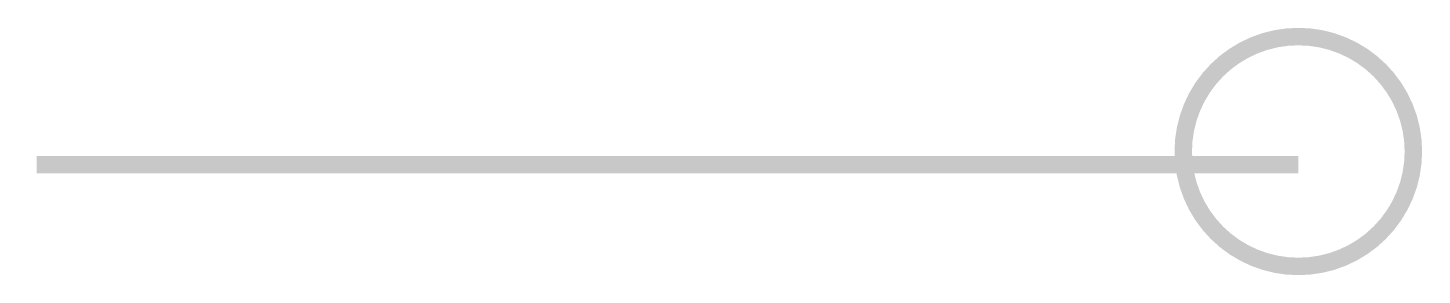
# Model space of a CAD drawing. Extents: x -0.2 to 39.6, y -3.2 to 3.9.
import ezdxf

# ---------------------------------------------------------------- set-up
doc = ezdxf.new("R2010")
doc.units = 0
doc.linetypes.add('CONTINUOUS1', pattern=[0])
doc.layers.add('003_THICK', color=7, linetype='CONTINUOUS1')

msp = doc.modelspace()

# ---------------------------------------------------------------- linework, layer by layer
at = {"layer": '003_THICK', "const_width": 0.5}
msp.add_lwpolyline([(32.785, 0.377, 1), (39.365, 0.377, 1), (32.785, 0.377, 1)], format="xyb", dxfattribs=at)
msp.add_lwpolyline([(36.074, 0), (0, 0)], dxfattribs=at)

doc.saveas('drawing.dxf')
